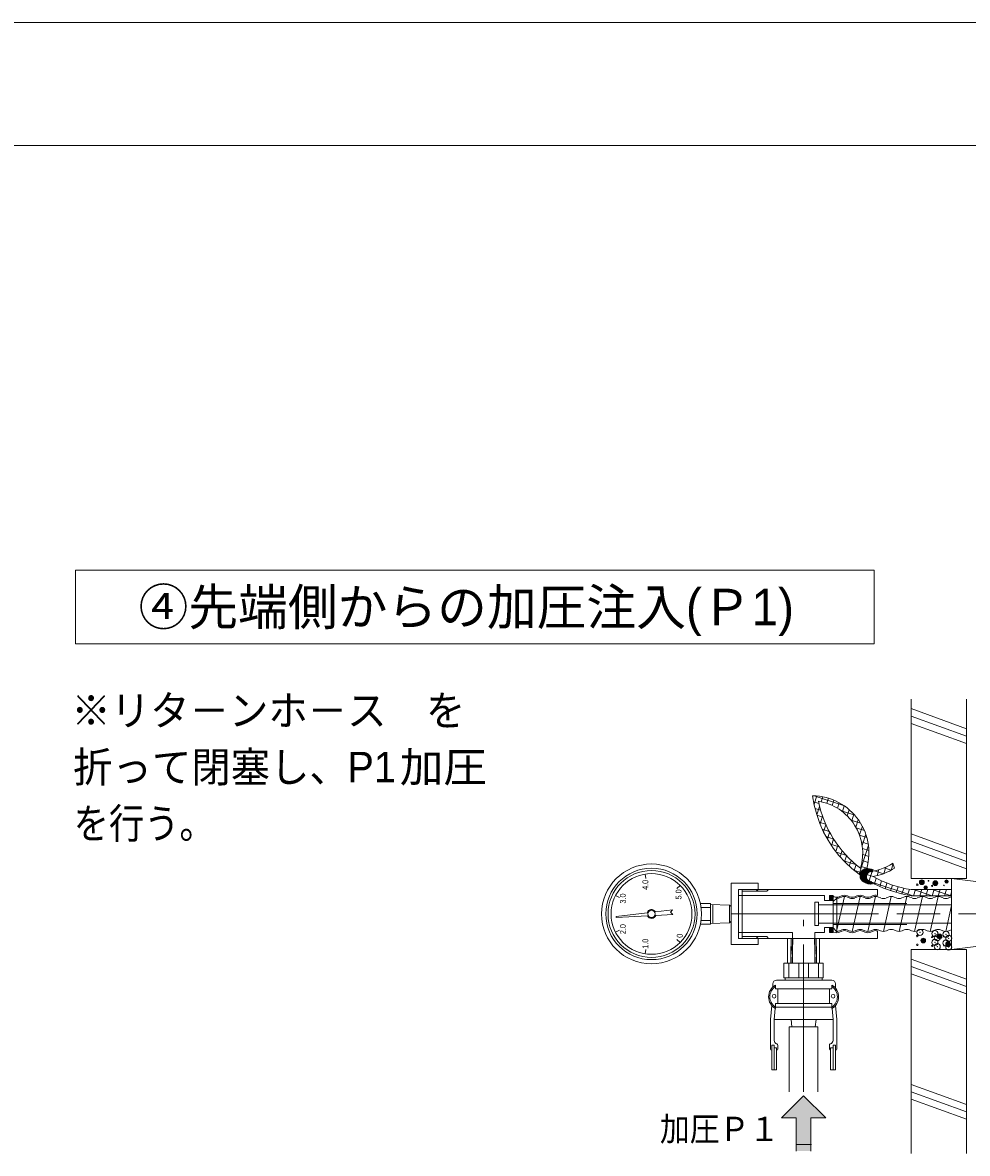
# Model space of a CAD drawing. Units: millimetres, scale not verified. Extents: x 1174 to 5374, y -54 to 2953.
# Drawn here: x 3243 to 4012, y 2032 to 2953 of the extents above; entities that cross this region are included whole.
import ezdxf
from ezdxf.enums import TextEntityAlignment as Align

# ---------------------------------------------------------------- set-up
doc = ezdxf.new("R2010")
doc.units = ezdxf.units.MM
doc.header["$LTSCALE"] = 10
doc.header["$PDMODE"] = 32
doc.header["$PDSIZE"] = 5
doc.linetypes.add('CHAIN', pattern=[18.5, 12, -1.5, 3.5, -1.5])
doc.linetypes.add('DASHED_SPACED', pattern=[12, 6, -6])
for name, color, linetype, lineweight in [('1 外形線', 7, 'Continuous', 13), ('2 細線', 3, 'Continuous', 9), ('3 隠れ線', 2, 'DASHED_SPACED', 13), ('4 中心線', 1, 'CHAIN', 5), ('6 寸法線', 4, 'Continuous', 13), ('7 枠・タイトル', 7, 'Continuous', 13), ('defpoints_8', 7, 'Continuous', 13)]:
    doc.layers.add(name, color=color, linetype=linetype, lineweight=lineweight)
doc.styles.add('ＭＳ Ｐゴシック', font='')
doc.styles.get('ＭＳ Ｐゴシック').set_extended_font_data('MS PGothic')
pattern_1 = [(135, (11882.9, 5221.19), (-0.22451, -0.22451), [])]
pattern_2 = [(72, (-35080.2, 26842.42), (-4.52941, 1.47169), []), (162, (-35080.2, 26842.42), (-1.47169, -4.52941), [])]

msp = doc.modelspace()

# ---------------------------------------------------------------- hatches: boundary and pattern name
at = {"layer": '1 外形線'}
msp.add_hatch(color=1, dxfattribs=at).paths.add_polyline_path([(3878.43, 2078.98), (3860.43, 2060.98), (3872.43, 2060.98), (3872.43, 2033.98), (3884.43, 2033.98), (3884.43, 2060.98), (3896.43, 2060.98)])
at = {"layer": '2 細線'}
h = msp.add_hatch(dxfattribs=at)
h.set_pattern_fill('USER', color=256, style=0, pattern_type=2)
h.set_pattern_definition(pattern_2)
h.paths.add_polyline_path([(3925.19, 2258.2, -0.38501), (3929.52, 2263.09, 0.50065), (3885.75, 2323.3, 0.20935)])
h.paths.add_polyline_path([(3890.42, 2318.9, -0.45293), (3924.76, 2264.33, -0.18435)], flags=16)
h = msp.add_hatch(dxfattribs=at)
h.set_pattern_fill('USER', color=256, style=0, pattern_type=2)
h.set_pattern_definition(pattern_2)
h.paths.add_polyline_path([(3965.89, 2241.93), (3998.89, 2241.93), (3998.89, 2246.93), (3965.89, 2246.93), (3965.89, 2246.93, -0.09061), (3935, 2257.55, 0.10009), (3952.43, 2264.34), (3951.11, 2268.31, -0.12226), (3930.5, 2261.39, 0.32725), (3928.69, 2255.85, 0.10583)])
for points in [[(3972.71, 2252.88, -1), (3976.57, 2252.88, -1)], [(3979.18, 2248.63, -1), (3976.28, 2248.63, -1)], [(3983.73, 2252.11, -1), (3987.59, 2252.11, -1)], [(3993.49, 2253.36, -1), (3996.2, 2253.36, -1)], [(3987.07, 2208.71, -1), (3990.94, 2208.71, -1)], [(3973.89, 2205.36, -1), (3977.76, 2205.36, -1)], [(3994.09, 2202.43, -1), (3997.96, 2202.43, -1)]]:
    msp.add_hatch(color=256, dxfattribs=at).paths.add_polyline_path(points)
h = msp.add_hatch(dxfattribs=at)
h.set_pattern_fill('USER', color=256, style=0, pattern_type=2)
h.set_pattern_definition(pattern_1)
h.paths.add_polyline_path([(3899.43, 2242.06), (3902.43, 2242.06), (3902.43, 2238.05), (3899.43, 2238.05)])
h = msp.add_hatch(dxfattribs=at)
h.set_pattern_fill('USER', color=256, style=0, pattern_type=2)
h.set_pattern_definition(pattern_1)
h.paths.add_polyline_path([(3902.43, 2212.06), (3899.43, 2212.06), (3899.43, 2216.05), (3902.43, 2216.05)])

# ---------------------------------------------------------------- linework, layer by layer
at = {"layer": '1 外形線'}
for p, q in [((3965.89, 2256.05), (3965.89, 2402.05)), ((4010.89, 2256.05), (4010.89, 2402.05)), ((3965.89, 2394.24), (4010.89, 2377.87)), ((3965.89, 2388.24), (4010.89, 2371.87)), ((3965.89, 2382.24), (4010.89, 2365.87)), ((3965.89, 2292.24), (4010.89, 2275.87)), ((3965.89, 2286.24), (4010.89, 2269.87)), ((3965.89, 2280.24), (4010.89, 2263.87)), ((3750.05, 2255.97), (3749.49, 2259.53)), ((3775.34, 2247.76), (3777.88, 2250.3)), ((3819.43, 2227.06), (3819.43, 2252.06)), ((3841.43, 2252.06), (3819.43, 2252.06)), ((3819.43, 2227.05), (3819.43, 2252.05)), ((3825.43, 2227.06), (3825.43, 2247.06)), ((3848.43, 2247.06), (3825.43, 2247.06)), ((3828.43, 2227.06), (3828.43, 2247.06)), ((3841.43, 2247.06), (3839.93, 2245.56)), ((3841.43, 2247.06), (3841.43, 2252.06)), ((3938.43, 2247.05), (3848.43, 2247.06)), ((3848.43, 2245.56), (3849.93, 2247.06)), ((3938.43, 2242.18), (3938.43, 2247.05)), ((4010.89, 2256.05), (3965.89, 2256.05)), ((3728.54, 2240.35), (3725.34, 2241.98)), ((3825.43, 2242.06), (3895.43, 2242.06)), ((3848.43, 2245.56), (3828.43, 2245.56)), ((3895.43, 2238.05), (3895.43, 2242.06)), ((3902.43, 2238.05), (3895.43, 2238.05)), ((3902.43, 2227.05), (3902.43, 2242.06)), ((3903.17, 2241.05), (3902.43, 2241.4)), ((3905.58, 2239.92), (3902.43, 2237.06)), ((3905.58, 2214.14), (3911.64, 2241.3)), ((3905.58, 2212.57), (3905.58, 2239.92)), ((3909.17, 2241.87), (3907.4, 2241.05)), ((3909.17, 2240.85), (3907.4, 2240.04)), ((3915.87, 2241.05), (3914.1, 2241.87)), ((3915.87, 2240.04), (3914.1, 2240.85)), ((3917.99, 2212.8), (3924.34, 2241.3)), ((3921.87, 2241.87), (3920.1, 2241.05)), ((3921.87, 2240.85), (3920.1, 2240.04)), ((3928.57, 2241.05), (3926.8, 2241.87)), ((3928.57, 2240.04), (3926.8, 2240.85)), ((3930.69, 2212.8), (3937.04, 2241.3)), ((3934.57, 2241.87), (3932.8, 2241.05)), ((3934.57, 2240.85), (3932.8, 2240.04)), ((3941.27, 2240.04), (3939.5, 2240.85)), ((3943.39, 2212.8), (3949.74, 2241.3)), ((3947.27, 2240.85), (3945.5, 2240.04)), ((3953.97, 2240.04), (3952.2, 2240.85)), ((3956.09, 2212.8), (3962.44, 2241.3)), ((3959.97, 2240.85), (3958.2, 2240.04)), ((3966.67, 2240.04), (3964.9, 2240.85)), ((3968.79, 2212.8), (3975.14, 2241.3)), ((3972.67, 2240.85), (3970.9, 2240.04)), ((3979.37, 2240.04), (3977.6, 2240.85)), ((3981.49, 2212.8), (3987.84, 2241.3)), ((3985.37, 2240.85), (3983.6, 2240.04)), ((3992.07, 2240.04), (3990.3, 2240.85)), ((3998.07, 2240.85), (3996.3, 2240.04)), ((3757.8, 2228.77), (3771.69, 2230.49)), ((3771.69, 2230.49), (3770.17, 2228.41)), ((3802.63, 2235.45), (3794.44, 2235.45)), ((3802.63, 2232.29), (3794.97, 2232.29)), ((3818.23, 2234.3), (3802.62, 2234.84)), ((3802.63, 2235.45), (3802.63, 2218.65)), ((3804.58, 2219.34), (3804.58, 2234.77)), ((3818.23, 2219.81), (3818.23, 2234.3)), ((3818.23, 2234.3), (3819.43, 2233.05)), ((3819.43, 2232.05), (3819.43, 2222.05)), ((3994.19, 2212.8), (3998.89, 2233.9)), ((3725.92, 2224.84), (3751.15, 2227.95)), ((3725.92, 2224.84), (3725.97, 2224.25)), ((3725.97, 2224.25), (3751.36, 2225.56)), ((3758.05, 2225.91), (3772.03, 2226.64)), ((3772.03, 2226.64), (3770.17, 2228.41)), ((3802.63, 2221.81), (3794.97, 2221.81)), ((3818.23, 2219.81), (3802.62, 2219.27)), ((3818.23, 2219.81), (3819.43, 2221.05)), ((3819.43, 2227.05), (3819.43, 2202.05)), ((3825.43, 2227.05), (3825.43, 2207.05)), ((3828.43, 2227.05), (3828.43, 2207.05)), ((3902.43, 2227.05), (3902.43, 2212.06)), ((3728.54, 2213.76), (3725.34, 2212.13)), ((3802.63, 2218.65), (3794.44, 2218.65)), ((3825.43, 2212.06), (3869.43, 2212.06)), ((3869.43, 2212.06), (3869.43, 2187.06)), ((3887.43, 2212.06), (3887.43, 2187.06)), ((3887.43, 2212.06), (3895.43, 2212.06)), ((3895.43, 2216.05), (3895.43, 2212.06)), ((3902.43, 2216.05), (3895.43, 2216.05)), ((3905.58, 2212.57), (3902.43, 2215.72)), ((3902.82, 2212.25), (3902.43, 2212.43)), ((3909.52, 2214.07), (3907.75, 2213.25)), ((3909.52, 2213.07), (3907.75, 2212.25)), ((3915.52, 2213.25), (3913.75, 2214.07)), ((3915.52, 2212.25), (3913.75, 2213.07)), ((3922.22, 2214.07), (3920.45, 2213.25)), ((3922.22, 2213.07), (3920.45, 2212.25)), ((3928.22, 2213.25), (3926.45, 2214.07)), ((3928.22, 2212.25), (3926.45, 2213.07)), ((3934.92, 2214.07), (3933.15, 2213.25)), ((3934.92, 2213.07), (3933.15, 2212.25)), ((3938.43, 2207.06), (3938.43, 2213.29)), ((3940.92, 2213.25), (3939.15, 2214.07)), ((3947.62, 2214.07), (3945.85, 2213.25)), ((3953.62, 2213.25), (3951.85, 2214.07)), ((3960.32, 2214.07), (3958.55, 2213.25)), ((3966.32, 2213.25), (3964.55, 2214.07)), ((3973.02, 2214.07), (3971.25, 2213.25)), ((3979.02, 2213.25), (3977.25, 2214.07)), ((3985.72, 2214.07), (3983.95, 2213.25)), ((3991.72, 2213.25), (3989.95, 2214.07)), ((3998.42, 2214.07), (3996.65, 2213.25)), ((3775.34, 2206.35), (3777.88, 2203.8)), ((3841.43, 2202.05), (3819.43, 2202.05)), ((3848.43, 2207.06), (3825.43, 2207.05)), ((3848.43, 2208.56), (3828.43, 2208.55)), ((3841.43, 2207.05), (3839.93, 2208.55)), ((3841.43, 2207.05), (3841.43, 2202.05)), ((3848.43, 2208.56), (3849.93, 2207.06)), ((3869.43, 2207.06), (3848.43, 2207.06)), ((3865.43, 2207.06), (3865.43, 2187.06)), ((3868.35, 2207.06), (3867.96, 2187.06)), ((3868.35, 2207.06), (3867.96, 2194.36)), ((3888.51, 2207.06), (3868.35, 2207.06)), ((3888.51, 2207.06), (3868.35, 2207.06)), ((3869.52, 2207.06), (3869.12, 2187.06)), ((3869.51, 2207.06), (3869.12, 2194.36)), ((3887.75, 2187.06), (3887.35, 2207.06)), ((3887.35, 2207.06), (3887.75, 2194.36)), ((3938.43, 2207.06), (3887.43, 2207.06)), ((3888.91, 2187.06), (3888.51, 2207.06)), ((3888.51, 2207.06), (3888.91, 2194.36)), ((3891.43, 2207.06), (3891.43, 2187.06)), ((3750.05, 2198.13), (3749.49, 2194.58)), ((3965.89, 2032.05), (3965.89, 2198.05)), ((4010.89, 2198.05), (3965.89, 2198.05)), ((4010.89, 2032.05), (4010.89, 2198.05)), ((3862.43, 2187.06), (3894.43, 2187.06)), ((3862.43, 2187.06), (3862.43, 2175.06)), ((3865.43, 2187.06), (3869.43, 2187.06)), ((3866.43, 2187.06), (3866.43, 2175.06)), ((3887.43, 2187.06), (3869.43, 2187.06)), ((3874.43, 2187.06), (3874.43, 2175.06)), ((3882.43, 2187.06), (3882.43, 2175.06)), ((3891.43, 2187.06), (3887.43, 2187.06)), ((3890.43, 2187.06), (3890.43, 2175.06)), ((3894.43, 2187.06), (3894.43, 2175.06)), ((3965.89, 2190.24), (4010.89, 2173.87)), ((3965.89, 2184.24), (4010.89, 2167.87)), ((3862.43, 2175.06), (3894.43, 2175.06)), ((3863.43, 2175.06), (3863.43, 2173.06)), ((3893.43, 2175.06), (3893.43, 2173.06)), ((3965.89, 2178.24), (4010.89, 2161.87)), ((3853.32, 2170.06), (3853.32, 2167.49)), ((3853.32, 2166.06), (3853.33, 2166.06)), ((3853.32, 2166.06), (3853.32, 2166.04)), ((3855.43, 2169.08), (3855.43, 2166.06)), ((3855.43, 2166.06), (3901.43, 2166.06)), ((3856.32, 2173.06), (3901.43, 2173.06)), ((3857.43, 2166.06), (3857.43, 2154.06)), ((3899.43, 2166.06), (3899.43, 2154.06)), ((3901.43, 2169.08), (3901.43, 2166.06)), ((3904.43, 2170.06), (3904.43, 2166.54)), ((3852.46, 2152.54), (3851.47, 2141.21)), ((3855.26, 2150.13), (3854.48, 2141.21)), ((3855.43, 2154.06), (3901.43, 2154.06)), ((3855.43, 2154.06), (3855.43, 2150.03)), ((3855.43, 2151.06), (3901.43, 2151.06)), ((3901.43, 2154.06), (3901.43, 2150.03)), ((3901.61, 2150.13), (3902.39, 2141.21)), ((3904.41, 2152.54), (3905.4, 2141.21)), ((3851.47, 2141.21), (3851.47, 2117.06)), ((3854.48, 2141.21), (3854.48, 2124.06)), ((3856.32, 2141.06), (3901.43, 2141.06)), ((3868.18, 2141.06), (3863.18, 2141.06)), ((3868.93, 2135.06), (3868.18, 2141.06)), ((3887.93, 2135.06), (3888.68, 2141.06)), ((3893.68, 2141.06), (3888.68, 2141.06)), ((3902.39, 2141.21), (3902.39, 2124.06)), ((3905.4, 2141.21), (3905.4, 2117.06)), ((3866.77, 2135.06), (3890.1, 2135.06)), ((3866.77, 2135.06), (3866.77, 2082.05)), ((3868.18, 2135.06), (3888.68, 2135.06)), ((3890.1, 2135.06), (3890.1, 2082.05)), ((3854.47, 2120.06), (3852.47, 2120.06)), ((3852.47, 2120.06), (3852.47, 2100.06)), ((3854.47, 2120.06), (3854.47, 2100.06)), ((3857.48, 2120.18), (3857.48, 2117.06)), ((3899.39, 2120.18), (3899.39, 2117.06)), ((3902.4, 2120.06), (3902.4, 2100.06)), ((3902.4, 2120.06), (3904.4, 2120.06)), ((3904.4, 2120.06), (3904.4, 2100.06)), ((3856.47, 2118.06), (3854.47, 2118.06)), ((3856.47, 2118.06), (3856.47, 2100.06)), ((3856.48, 2116.06), (3856.47, 2116.06)), ((3900.39, 2116.06), (3900.4, 2116.06)), ((3900.4, 2118.06), (3902.4, 2118.06)), ((3900.4, 2118.06), (3900.4, 2100.06)), ((3852.47, 2100.06), (3856.47, 2100.06)), ((3904.4, 2100.06), (3900.4, 2100.06)), ((3965.89, 2088.24), (4010.89, 2071.87)), ((3965.89, 2082.24), (4010.89, 2065.87)), ((3965.89, 2076.24), (4010.89, 2059.87))]:
    msp.add_line(p, q, dxfattribs=at)
at = {"layer": '1 外形線', "color": 212, "lineweight": 9}
msp.add_line((3966.1, 2213.27), (3966.1, 2213.27), dxfattribs=at)
at = {"layer": '1 外形線', "color": 1}
for p, q in [((3878.43, 2078.98), (3860.43, 2060.98)), ((3878.43, 2078.98), (3896.43, 2060.98)), ((3860.43, 2060.98), (3872.43, 2060.98)), ((3872.43, 2033.98), (3872.43, 2060.98)), ((3884.43, 2033.98), (3884.43, 2060.98)), ((3884.43, 2060.98), (3896.43, 2060.98))]:
    msp.add_line(p, q, dxfattribs=at)
at = {"layer": '1 外形線', "color": 5}
msp.add_line((3872.73, 2039.35), (3884.73, 2039.35), dxfattribs=at)
at = {"layer": '1 外形線'}
for centre, radius in [((3754.63, 2227.05), 40.68), ((3754.63, 2227.05), 37.2), ((3754.63, 2227.05), 35.4), ((3754.63, 2227.05), 32.88), ((3754.63, 2227.05), 3), ((3854.43, 2160.06), 1.5), ((3902.43, 2160.06), 1.5)]:
    msp.add_circle(centre, radius, dxfattribs=at)
for centre, radius, start, end in [((3905.29, 2246.67), 6, 249.36383, 290.63395), ((3906.36, 2241.94), 2.17, 248.89885, 298.59013), ((3911.64, 2235.32), 7, 69.36613, 110.63387), ((3911.64, 2234.3), 7, 69.36613, 110.63387), ((3917.99, 2246.67), 6, 249.36383, 290.63395), ((3917.99, 2245.65), 6, 249.36383, 290.63395), ((3924.34, 2235.32), 7, 69.36613, 110.63387), ((3924.34, 2234.3), 7, 69.36613, 110.63387), ((3930.69, 2246.67), 6, 249.36383, 290.63395), ((3930.69, 2245.65), 6, 249.36383, 290.63395), ((3937.04, 2235.32), 7, 78.488, 110.63387), ((3937.04, 2234.3), 7, 69.36613, 110.63387), ((3943.39, 2245.65), 6, 249.36383, 290.63395), ((3949.74, 2234.3), 7, 69.36613, 110.63387), ((3956.09, 2245.65), 6, 249.36383, 290.63395), ((3962.44, 2234.3), 7, 69.36613, 110.63387), ((3968.79, 2245.65), 6, 249.36383, 290.63395), ((3975.14, 2234.3), 7, 69.36613, 110.63387), ((3981.49, 2245.65), 6, 249.36383, 290.63395), ((3987.84, 2234.3), 7, 69.36613, 110.63387), ((3994.19, 2245.65), 6, 249.36383, 290.63395), ((4000.54, 2234.3), 7, 103.62142, 110.63387), ((3754.63, 2227.05), 3.6, 28.52891, 165.52878), ((3754.63, 2227.05), 3.6, 204.47122, 341.47109), ((3905.29, 2218.8), 7, 249.36613, 290.63387), ((3913.98, 2189.66), 24.39, 104.78266, 110.123), ((3911.64, 2208.45), 6, 69.36605, 110.63008), ((3911.64, 2207.45), 6, 69.36605, 110.63008), ((3917.99, 2219.8), 7, 249.36613, 290.63387), ((3917.99, 2218.8), 7, 249.36613, 290.63387), ((3924.34, 2208.45), 6, 69.36605, 110.63008), ((3924.34, 2207.45), 6, 69.36605, 110.63008), ((3930.69, 2219.8), 7, 249.36613, 290.63387), ((3930.69, 2218.8), 7, 249.36613, 290.63387), ((3937.04, 2208.45), 6, 69.36605, 110.63008), ((3937.04, 2207.45), 6, 76.52874, 110.63008), ((3943.39, 2219.8), 7, 249.36613, 290.63387), ((3949.74, 2208.45), 6, 69.36605, 110.63008), ((3956.09, 2219.8), 7, 249.36613, 290.63387), ((3962.44, 2208.45), 6, 69.36605, 110.63008), ((3968.79, 2219.8), 7, 249.36613, 290.63387), ((3975.14, 2208.45), 6, 69.36605, 110.63008), ((3981.49, 2219.8), 7, 249.36613, 290.63387), ((3987.84, 2208.45), 6, 69.36605, 110.63008), ((3994.19, 2219.8), 7, 249.36613, 290.63387), ((4000.54, 2208.45), 6, 105.94749, 110.63008), ((3860.93, 2159.56), 11, 119.99558, 240.00442), ((3860.93, 2159.56), 10, 123.36198, 236.63802), ((3856.32, 2170.06), 3, 90, 180), ((3901.43, 2170.06), 3, 0, 90), ((3895.93, 2159.56), 11, 299.99558, 60.00442), ((3895.93, 2159.56), 10, 303.36198, 56.63802), ((3856.32, 2144.06), 3, 233.08503, 270), ((3901.43, 2144.06), 3, 270, 288.56064), ((3857.48, 2124.06), 3, 180, 255.52249), ((3856.48, 2120.18), 1, 0, 75.52249), ((3900.39, 2120.18), 1, 104.47751, 180), ((3899.39, 2124.06), 3, 284.47751, 0), ((3852.47, 2117.06), 1, 180, 270), ((3856.48, 2117.06), 1, 270, 0), ((3900.39, 2117.06), 1, 180, 270), ((3904.4, 2117.06), 1, 270, 0)]:
    msp.add_arc(centre, radius, start, end, dxfattribs=at)
msp.add_point((3973.1, 2212.01), dxfattribs=at)
at = {"layer": '2 細線'}
for p, q in [((3951.11, 2268.31), (3952.43, 2264.34)), ((3998.89, 2256.05), (3998.89, 2198.05)), ((4049.89, 2249.55), (3998.89, 2256.05)), ((4049.89, 2249.55), (3998.89, 2256.05)), ((3899.43, 2238.05), (3899.43, 2242.06)), ((3899.43, 2242.06), (3902.43, 2242.06)), ((3965.89, 2246.93), (3998.89, 2246.93)), ((3965.89, 2241.93), (3998.89, 2241.93)), ((3887.43, 2217.55), (3887.43, 2236.55)), ((3887.43, 2236.55), (3890.43, 2236.55)), ((3890.43, 2217.55), (3890.43, 2236.55)), ((3998.89, 2234.56), (3890.43, 2234.56)), ((3998.89, 2219.56), (3890.43, 2219.56)), ((3887.43, 2217.55), (3890.43, 2217.55)), ((3899.43, 2216.06), (3899.43, 2212.06)), ((3899.43, 2212.06), (3902.43, 2212.06)), ((4049.89, 2204.55), (3998.89, 2198.05))]:
    msp.add_line(p, q, dxfattribs=at)
for centre, radius in [((3970.96, 2250.86), 0.636), ((3974.64, 2252.88), 1.93), ((3977.73, 2248.63), 1.45), ((3980.01, 2253.99), 0.277), ((3982.93, 2249.96), 0.424), ((3985.66, 2252.11), 1.93), ((3992.67, 2250.34), 0.277), ((3994.84, 2253.36), 1.35), ((3989.01, 2208.71), 1.93), ((3970.96, 2209.13), 0.636), ((3970.96, 2201.93), 0.636), ((3975.82, 2205.36), 1.93), ((3982.93, 2208.23), 0.424), ((3982.93, 2201.02), 0.424), ((3992.67, 2208.61), 0.277), ((3992.67, 2201.41), 0.277), ((3996.03, 2202.43), 1.93)]:
    msp.add_circle(centre, radius, dxfattribs=at)
for centre, radius, start, end in [((3979.8, 2335.78), 94.88, 187.56079, 261.56674), ((3885.11, 2276.81), 46.49, 340.48772, 89.21169), ((3979.08, 2336.59), 90.41, 191.2845, 233.06544), ((3883.65, 2276.55), 42.89, 343.44054, 80.9094), ((3926.86, 2306.36), 45.12, 272.62517, 302.50657), ((3926.93, 2304.05), 47.19, 279.84688, 302.70907), ((3979.52, 2336.77), 90.87, 240.66214, 261.372)]:
    msp.add_arc(centre, radius, start, end, dxfattribs=at)
at = {"layer": '2 細線', "lineweight": 60}
for centre, radius, start, end in [((3930.06, 2258.25), 4.88, 68.21432, 258.67605), ((3931.4, 2257.8), 5, 69.45161, 262.35194), ((3932.4, 2257.53), 5, 71.1653, 271.16374), ((3933.37, 2257.38), 4.93, 69.48833, 280.58822)]:
    msp.add_arc(centre, radius, start, end, dxfattribs=at)
at = {"layer": '2 細線'}
for p in [(3985.23, 2211.01), (3994.26, 2210.49), (3985.23, 2203.81), (3987.15, 2207.64), (3987.15, 2200.44), (3994.26, 2203.28), (3996.55, 2207.28), (3996.55, 2200.08)]:
    msp.add_point(p, dxfattribs=at)
at = {"layer": '3 隠れ線'}
for p, q in [((3902.43, 2235.56), (3998.89, 2235.56)), ((3902.43, 2218.56), (3998.89, 2218.56))]:
    msp.add_line(p, q, dxfattribs=at)
at = {"layer": '4 中心線'}
for p, q in [((3819.43, 2227.06), (5129.45, 2227.05)), ((3878.43, 2082.05), (3878.43, 2222.36))]:
    msp.add_line(p, q, dxfattribs=at)
at = {"layer": '6 寸法線'}
for p, q in [((3285.89, 2447.06), (3285.89, 2507.06)), ((3285.89, 2507.06), (3935.89, 2507.06)), ((3935.89, 2447.06), (3935.89, 2507.06)), ((3285.89, 2447.06), (3935.89, 2447.06))]:
    msp.add_line(p, q, dxfattribs=at)
at = {"layer": '7 枠・タイトル'}
msp.add_line((1274.13, 2852.96), (5274.13, 2852.96), dxfattribs=at)
at = {"layer": 'defpoints_8'}
msp.add_line((1174.13, 2952.96), (5374.13, 2952.96), dxfattribs=at)

# ---------------------------------------------------------------- texts
at = {"layer": '1 外形線', "style": 'ＭＳ Ｐゴシック', "width": 0.95}
for s, p in [('4.0', (3753.42, 2246.63)), ('3.0', (3735.12, 2235.52)), ('5.0', (3780.44, 2238.85)), ('2.0', (3735.12, 2210.55)), ('1.0', (3753.42, 2198.67))]:
    msp.add_text(s, height=4.751, rotation=90, dxfattribs=at).set_placement(p, align=Align.BOTTOM_LEFT)
at = {"layer": '1 外形線', "style": 'ＭＳ Ｐゴシック'}
msp.add_text('0', height=4.75, rotation=90, dxfattribs=at).set_placement((3781.4, 2207.58), align=Align.BOTTOM_LEFT)
at = {"layer": '6 寸法線', "style": 'ＭＳ Ｐゴシック'}
msp.add_text('④先端側からの加圧注入(Ｐ1)', height=29.69, dxfattribs=at).set_placement((3337.17, 2477.06), align=Align.MIDDLE_LEFT)
for s, width, p in [('※リタ－ンホ－ス\u3000を', 0.95, (3282.48, 2405.13)), ('折って閉塞し、', 0.95, (3283.9, 2359.06)), ('加圧', 1.05, (3549.77, 2359.06)), ('を行う。', 0.85, (3284.33, 2313.13))]:
    msp.add_text(s, height=24.74, dxfattribs=dict(at, width=width)).set_placement(p, align=Align.TOP_LEFT)
msp.add_text('P1', height=24.74, dxfattribs=at).set_placement((3507.05, 2359.06), align=Align.TOP_LEFT)
at = {"layer": '6 寸法線', "style": 'ＭＳ Ｐゴシック', "width": 0.9}
msp.add_text('加圧Ｐ１', height=19.79, dxfattribs=at).set_placement((3761.45, 2036.13), align=Align.BOTTOM_LEFT)

doc.saveas('drawing.dxf')
